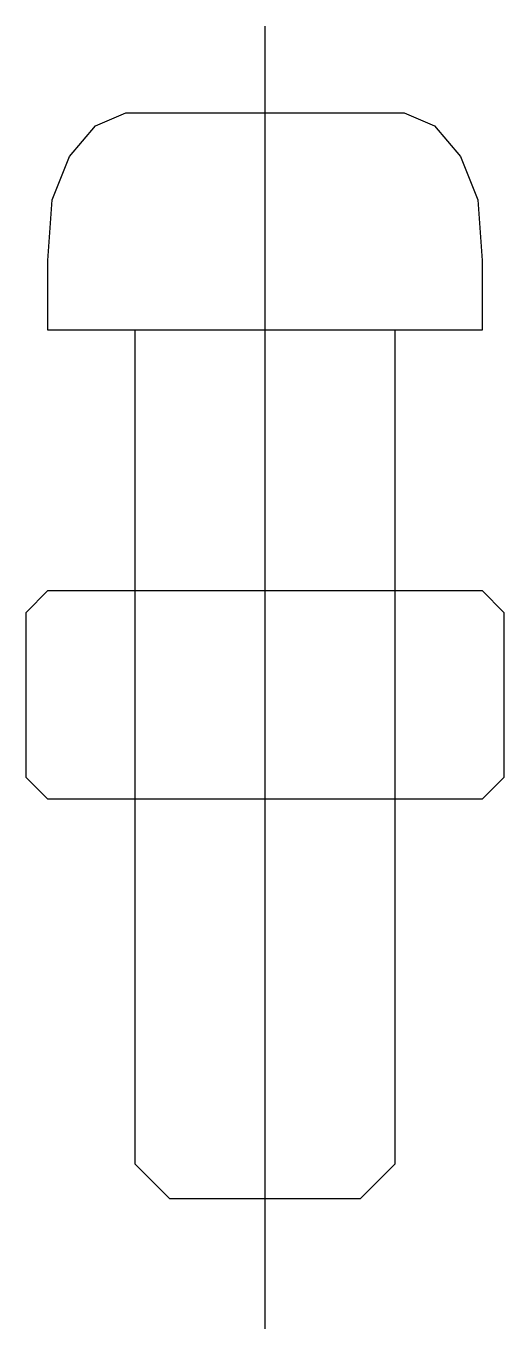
# Model space of a CAD drawing. Header units: metres. Extents: x -2.8 to 2.8, y -11.5 to 3.5.
import ezdxf

# ---------------------------------------------------------------- set-up
doc = ezdxf.new("R2010")
doc.units = ezdxf.units.M
for name, color, linetype in [('CENTERLINE', 1, 'Continuous'), ('NUT', 2, 'Continuous'), ('OUTLINE', 7, 'Continuous')]:
    doc.layers.add(name, color=color, linetype=linetype)

msp = doc.modelspace()

# ---------------------------------------------------------------- linework, layer by layer
at = {"layer": 'CENTERLINE'}
msp.add_line((0, -11.5), (0, 3.5), dxfattribs=at)
at = {"layer": 'NUT'}
msp.add_lwpolyline([(-2.75, -3.25), (-2.5, -3), (2.5, -3), (2.75, -3.25), (2.75, -5.15), (2.5, -5.4), (-2.5, -5.4), (-2.75, -5.15), (-2.75, -3.25)], close=True, dxfattribs=at)
at = {"layer": 'OUTLINE'}
msp.add_lwpolyline([(-2.5, 0), (-2.5, 0.8), (-2.45, 1.5), (-2.25, 2), (-1.95, 2.35), (-1.6, 2.5), (1.6, 2.5), (1.95, 2.35), (2.25, 2), (2.45, 1.5), (2.5, 0.8), (2.5, 0), (-2.5, 0)], close=True, dxfattribs=at)
msp.add_lwpolyline([(-1.5, 0), (-1.5, -9.6), (-1.1, -10), (1.1, -10), (1.5, -9.6), (1.5, 0)], dxfattribs=at)

doc.saveas('drawing.dxf')
